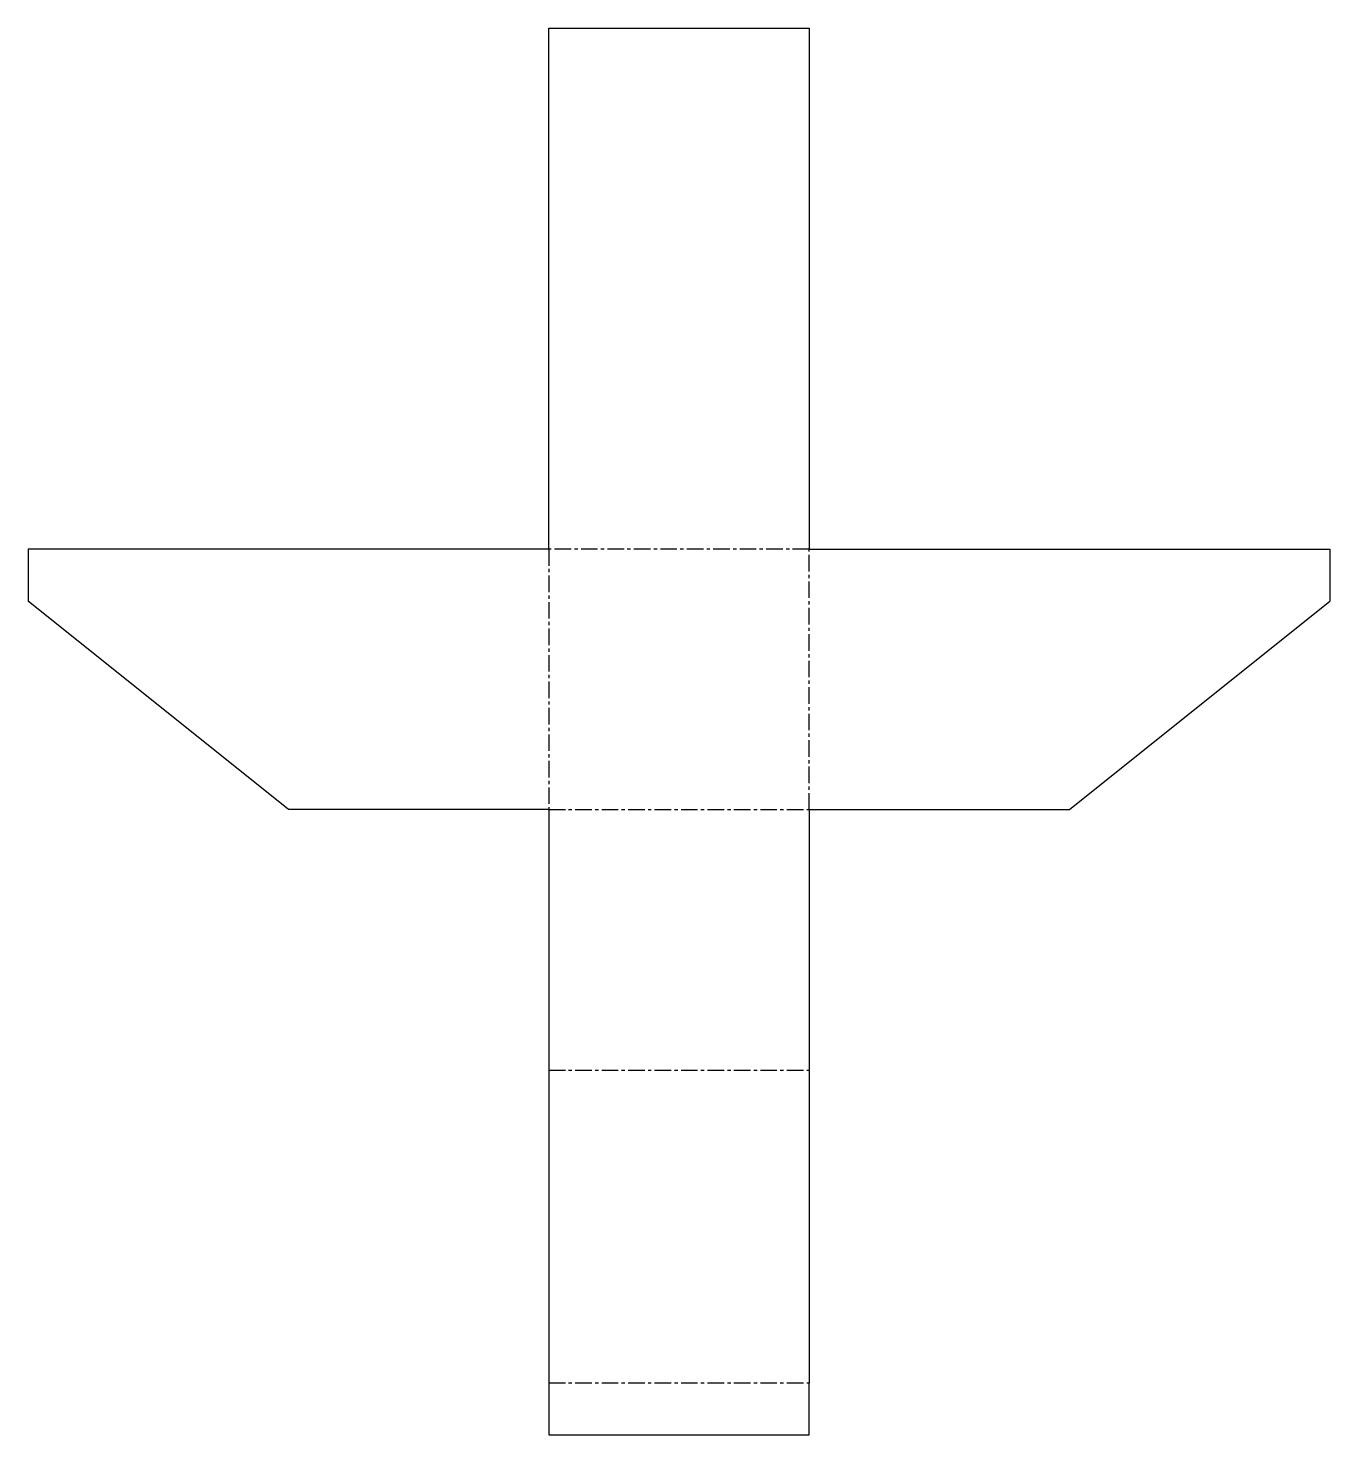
# Model space of a CAD drawing. Header units: millimetres. Extents: x -1000 to 1500, y -1200 to 1500.
import ezdxf

# ---------------------------------------------------------------- set-up
doc = ezdxf.new("R2010")
doc.units = ezdxf.units.MM
doc.linetypes.add('CENTER', pattern=[50.8, 31.75, -6.35, 6.35, -6.35])
doc.layers.add('Body', color=4, linetype='Continuous')
doc.layers.add('Point', color=1, linetype='Continuous')

msp = doc.modelspace()

# ---------------------------------------------------------------- linework, layer by layer
at = {"layer": 'Body'}
for points in [[(0, 500), (0, 1500), (500, 1500), (500, 500)], [(0, 500), (-1000, 500), (-1000, 400)], [(500, 500), (1500, 500), (1500, 400)], [(0, 0), (-500, 0), (-1000, 400)], [(500, 0), (1000, 0), (1500, 400)], [(0, 0), (0, -500)], [(500, -0.1), (500, -500.1)], [(-0.3, -499.9), (-0.3, -1099.9)], [(499.8, -500.6), (499.8, -1100.6)], [(0, -1100), (0, -1200), (500, -1200), (500, -1100)]]:
    msp.add_lwpolyline(points, dxfattribs=at)
at = {"layer": 'Point', "linetype": 'CENTER'}
msp.add_lwpolyline([(0, 0), (500, 0), (500, 500), (0, 500)], close=True, dxfattribs=at)
for points in [[(0, -500), (499.1, -500)], [(0, -1100.1), (500, -1100.1)]]:
    msp.add_lwpolyline(points, dxfattribs=at)

doc.saveas('drawing.dxf')
